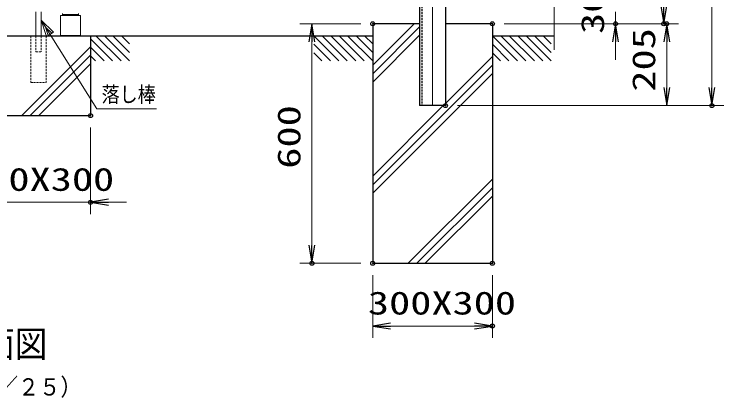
# Model space of a CAD drawing. Units: millimetres, scale not verified. Extents: x -5250 to 5250, y -3712 to 3712.
# Drawn here: x -192 to 1587, y -671 to 291 of the extents above; entities that cross this region are included whole.
import ezdxf
from ezdxf.enums import TextEntityAlignment as Align

# ---------------------------------------------------------------- set-up
doc = ezdxf.new("R2010")
doc.units = ezdxf.units.MM
doc.header["$LTSCALE"] = 20
doc.header["$PDMODE"] = 32
doc.header["$PDSIZE"] = 10
doc.linetypes.add('USER1', pattern=[50.8, 31.75, -6.35, 6.35, -6.35])
doc.linetypes.add('USER2', pattern=[0.375, 0.25, -0.125])
for name, color, linetype, lineweight in [('0-2_D-STR-TXT', 7, 'Continuous', 13), ('0-3_D-STR1', 1, 'Continuous', 25), ('0-4_D-STR3', 3, 'Continuous', 13), ('0-5_D-BMK', 2, 'Continuous', 13), ('0-6_D-STR-DIM', 7, 'Continuous', 13), ('0-7_0', 7, 'Continuous', 25), ('0-9_D-BGD', 7, 'Continuous', 25), ('0-B_D-STR4', 7, 'Continuous', 25)]:
    doc.layers.add(name, color=color, linetype=linetype, lineweight=lineweight)
doc.layers.add('0-8_Defpoints', color=7, linetype='Continuous')
doc.styles.add('ＭＳ ゴシック', font='')
doc.styles.get('ＭＳ ゴシック').set_extended_font_data('MS Gothic')

# ---------------------------------------------------------------- blocks, each defined once
blk = doc.blocks.new('DARROWS')
at = {"layer": '0-7_0'}
blk.add_line((0, 0), (-19.982, 0), dxfattribs=at)
blk.add_lwpolyline([(-20, -3.333), (0, 0), (-20, 3.333)], dxfattribs=at)

msp = doc.modelspace()

# ---------------------------------------------------------------- linework, layer by layer
at = {"layer": '0-2_D-STR-TXT'}
for p, q in [((-124.7, 275.82), (15.3, 53.76)), ((-124.7, 275.82), (-93.51, 245.79)), ((-111.31, 234.65), (-124.7, 275.82)), ((-113.56, 258.02), (-97.96, 243.01)), ((-106.86, 237.43), (-113.56, 258.02)), ((-93.51, 245.79), (-111.31, 234.65)), ((164.51, 53.76), (15.3, 53.76))]:
    msp.add_line(p, q, dxfattribs=at)
at = {"layer": '0-3_D-STR1'}
for p, q in [((824.35, 1481.46), (824.35, 61.46)), ((889.35, 1481.46), (889.35, 61.46)), ((889.35, 61.46), (824.35, 61.46))]:
    msp.add_line(p, q, dxfattribs=at)
at = {"layer": '0-3_D-STR1', "linetype": 'USER2'}
msp.add_line((830.35, 1481.46), (830.35, 61.46), dxfattribs=at)
at = {"layer": '0-4_D-STR3'}
for p, q in [((-137.7, 296.46), (-137.7, 236.46)), ((-124.7, 296.46), (-124.7, 236.46)), ((-75.65, 287.26), (-75.65, 237.26)), ((-75.65, 287.26), (-25.65, 287.26)), ((-70.65, 291.86), (-70.65, 289.56)), ((-70.65, 289.56), (-70.65, 287.26)), ((-70.65, 289.56), (-30.65, 289.56)), ((-70.65, 289.56), (-30.65, 289.56)), ((-70.65, 287.26), (-30.65, 287.26)), ((-65.95, 287.26), (-55.35, 287.26)), ((-45.95, 287.26), (-35.35, 287.26)), ((-30.65, 291.86), (-30.65, 289.56)), ((-30.65, 289.56), (-30.65, 287.26)), ((-25.65, 287.26), (-25.65, 237.26)), ((-75.65, 237.26), (-25.65, 237.26))]:
    msp.add_line(p, q, dxfattribs=at)
at = {"layer": '0-4_D-STR3', "linetype": 'USER2'}
for p, q in [((-150.7, 236.46), (-150.7, 119.41)), ((-137.7, 236.46), (-137.7, 195.87)), ((-124.7, 236.46), (-124.7, 195.87)), ((-111.7, 236.46), (-111.7, 119.41)), ((-137.7, 195.87), (-124.7, 195.87)), ((-150.7, 119.41), (-111.7, 119.41))]:
    msp.add_line(p, q, dxfattribs=at)
at = {"layer": '0-5_D-BMK', "linetype": 'USER1'}
msp.add_line((856.85, 1481.46), (856.85, 61.46), dxfattribs=at)
at = {"layer": '0-5_D-BMK'}
msp.add_line((1161.91, 341.46), (1161.91, 201.46), dxfattribs=at)
at = {"layer": '0-6_D-STR-DIM'}
for p, q in [((1557.18, 1436.46), (1557.18, 106.46)), ((1315.72, 296.46), (1315.72, 266.46)), ((676.85, 266.46), (524.42, 266.46)), ((1036.85, 266.46), (1345.72, 266.46)), ((1036.85, 266.46), (1466.45, 266.46)), ((1036.85, 266.46), (1473.95, 266.46)), ((554.42, 221.46), (554.42, -288.54)), ((1315.72, 221.46), (1315.72, 176.46)), ((1443.95, 106.46), (1443.95, 221.46)), ((919.35, 61.46), (1587.18, 61.46)), ((919.35, 61.46), (1473.95, 61.46)), ((-0.65, 6.46), (-0.65, -210.78)), ((-300.65, -180.78), (-0.65, -180.78)), ((44.35, -180.78), (89.35, -180.78)), ((676.85, -333.54), (524.42, -333.54)), ((706.85, -363.54), (706.85, -520.66)), ((1006.85, -363.54), (1006.85, -520.66)), ((751.85, -490.66), (961.85, -490.66))]:
    msp.add_line(p, q, dxfattribs=at)
at = {"layer": '0-8_Defpoints'}
for p in [(706.85, 266.46), (1006.85, 266.46), (1315.72, 266.46), (1436.45, 266.46), (1443.95, 266.46), (889.35, 61.46), (1557.18, 61.46), (-0.65, 36.46), (-0.65, -180.78), (554.42, -333.54), (706.85, -333.54), (706.85, -333.54), (1006.85, -333.54), (1006.85, -490.66)]:
    msp.add_point(p, dxfattribs=at)
at = {"layer": '0-9_D-BGD'}
for p, q in [((-1008.15, 236.46), (706.85, 236.46)), ((12.99, 236.46), (75.86, 173.59)), ((34.21, 236.46), (97.08, 173.59)), ((55.42, 236.46), (97.08, 194.8)), ((76.63, 236.46), (97.08, 216.01)), ((559.13, 236.46), (622, 173.59)), ((580.34, 236.46), (643.21, 173.59)), ((601.55, 236.46), (664.42, 173.59)), ((622.76, 236.46), (685.64, 173.59)), ((643.98, 236.46), (706.85, 173.59)), ((665.19, 236.46), (706.85, 194.8)), ((686.4, 236.46), (706.85, 216.02)), ((1006.85, 236.46), (1161.91, 236.46)), ((1006.85, 236.46), (1069.72, 173.59)), ((1028.06, 236.46), (1090.93, 173.59)), ((1049.28, 236.46), (1112.15, 173.59)), ((1070.49, 236.46), (1133.36, 173.59)), ((1091.7, 236.46), (1154.57, 173.59)), ((1112.92, 236.46), (1154.57, 194.8)), ((1134.13, 236.46), (1154.57, 216.02)), ((-0.65, 228.89), (54.65, 173.59)), ((559.13, 215.25), (600.78, 173.59)), ((1006.85, 215.25), (1048.51, 173.59)), ((-0.65, 207.67), (33.44, 173.59)), ((-0.65, 186.46), (12.22, 173.59)), ((559.13, 194.04), (579.57, 173.59)), ((1006.85, 194.04), (1027.3, 173.59))]:
    msp.add_line(p, q, dxfattribs=at)
at = {"layer": '0-B_D-STR4'}
for p, q in [((706.85, 266.46), (706.85, -333.54)), ((824.35, 266.46), (706.85, 266.46)), ((706.85, 162.68), (810.64, 266.46)), ((706.85, 141.46), (824.35, 258.96)), ((1006.85, 266.46), (889.35, 266.46)), ((1006.85, 266.46), (1006.85, -333.54)), ((-0.65, 236.46), (-0.65, 36.46)), ((706.85, 120.25), (824.35, 237.75)), ((-172.97, 36.46), (-0.65, 208.78)), ((-151.76, 36.46), (-0.65, 187.57)), ((889.35, 66.93), (1006.85, 184.43)), ((-130.54, 36.46), (-0.65, 166.36)), ((706.85, -136.78), (1006.85, 163.22)), ((706.85, -157.99), (1006.85, 142.01)), ((706.85, -115.57), (883.88, 61.46)), ((-300.65, 36.46), (-0.65, 36.46)), ((796.18, -333.54), (1006.85, -122.86)), ((817.39, -333.54), (1006.85, -144.08)), ((838.6, -333.54), (1006.85, -165.29)), ((706.85, -333.54), (1006.85, -333.54))]:
    msp.add_line(p, q, dxfattribs=at)

# ---------------------------------------------------------------- block references
at = {"layer": '0-6_D-STR-DIM', "xscale": 2.25, "yscale": 2.25}
for p, rotation in [((1436.45, 266.46), 270), ((554.42, 266.46), 90), ((1315.72, 266.46), 90), ((1443.95, 266.46), 90), ((1443.95, 61.46), 270), ((1557.18, 61.46), 270), ((-0.65, -180.78), 180), ((554.42, -333.54), 270), ((706.85, -490.66), 180)]:
    msp.add_blockref('DARROWS', p, dxfattribs=dict(at, rotation=rotation))
msp.add_blockref('DARROWS', (1006.85, -490.66), dxfattribs=at)

# ---------------------------------------------------------------- texts
at = {"layer": '0-2_D-STR-TXT', "style": 'ＭＳ ゴシック'}
for s, height, width, p in [('落し棒', 38.97, 0.85, (27.22, 58.43)), ('正面図', 66.28, 0.9, (-353.15, -588.52)), ('（Ｓ＝１／２５）', 43.3, 0.9, (-448.19, -677.85))]:
    msp.add_text(s, height=height, dxfattribs=dict(at, width=width)).set_placement(p, align=Align.BOTTOM_LEFT)
at = {"layer": '0-6_D-STR-DIM', "style": 'ＭＳ ゴシック', "width": 1.35}
for s, p in [('30', (1304.33, 240.96)), ('205', (1432.55, 96.46)), ('600', (543.02, -96.54))]:
    msp.add_text(s, height=57.77, rotation=90, dxfattribs=at).set_placement(p, align=Align.BOTTOM_LEFT)
for p in [(-312.65, -169.38), (694.85, -479.26)]:
    msp.add_text('300X300', height=57.77, dxfattribs=at).set_placement(p, align=Align.BOTTOM_LEFT)

doc.saveas('drawing.dxf')
